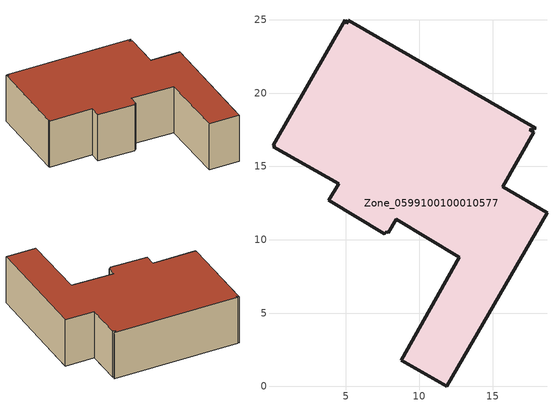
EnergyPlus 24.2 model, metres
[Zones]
Zone_0599100100010577
 floor ground (C_G): 17.54,17.49 17.82,17.32 15.68,13.6 18.71,11.85 11.88,0 8.77,1.79 12.74,8.8 8.44,11.41 7.88,10.48 7.77,10.54 7.61,10.41 3.83,12.7 4.5,13.8 0.07,16.35 0.13,16.47 0.03,16.44 4.96,25.01 5.04,24.73 5.17,24.95 17.95,17.6 z3.57
 wall outside (C_F): 8.44,11.41 12.74,8.8 8.77,1.79 11.88,0 18.71,11.85 15.68,13.6 17.82,17.32 17.54,17.49 17.95,17.6 5.17,24.95 5.04,24.73 4.96,25.01 0.03,16.44 0.13,16.47 0.07,16.35 4.5,13.8 3.83,12.7 7.61,10.41 7.77,10.54 7.88,10.48 8.44,11.41 z3.57:9.45
 roof outside (C_R): 7.88,10.48 8.44,11.41 12.74,8.8 8.77,1.79 11.88,0 18.71,11.85 15.68,13.6 17.82,17.32 17.54,17.49 17.95,17.6 5.17,24.95 5.04,24.73 4.96,25.01 0.03,16.44 0.13,16.47 0.07,16.35 4.5,13.8 3.83,12.7 7.61,10.41 7.77,10.54 z9.45
[BUILDING]
Pand.0599100100010577: North Axis=0; Terrain=City; Loads Convergence Tolerance Value=0.04; Temperature Convergence Tolerance Value=0.4; Solar Distribution=FullExterior; Maximum Number of Warmup Days=25; Minimum Number of Warmup Days=1
[Site:Location]
Rotterdam.The.Hague.AP_ZH_NLD Design_Conditions: Latitude=51.96; Longitude=4.45; Time Zone=1; Elevation=-4.5
[SITE:GROUNDTEMPERATURE:BUILDINGSURFACE]
18, 18, 18, 18, 18, 18, 18, 18, 18, 18, 18, 18
[MATERIAL] Thermal Absorptance=0.9; Solar Absorptance=0.7; Visible Absorptance=0.7
Name | Roughness | Thickness | Conductivity | Density | Specific Heat
G.D.2015-2018 | MediumSmooth | 0.15 | 0.0428571 | 540 | 1210
F.D.2015-2018 | Rough | 0.3 | 0.0666667 | 1920 | 840
R.D.2015-2018 | MediumRough | 0.2 | 0.0333333 | 1500 | 1000
[CONSTRUCTION]
C_G: G.D.2015-2018
C_F: F.D.2015-2018
C_R: R.D.2015-2018
[ZONE]
Zone_0599100100010577: Type=1; Multiplier=1; Ceiling Height=Autocalculate; Volume=Autocalculate; Floor Area=autocalculate; Part of Total Floor Area=Yes
[ZONEINFILTRATION:DESIGNFLOWRATE]
Infil_Zone_0599100100010577: Zone or ZoneList or Space or SpaceList=Zone_0599100100010577; Schedule=AlwaysOn; Design Flow Rate Calculation Method=Flow/Area; Flow Rate per Floor Area=0.0021; Constant Term Coefficient=1; Temperature Term Coefficient=0; Velocity Term Coefficient=0; Velocity Squared Term Coefficient=0
[HVACTEMPLATE:ZONE:IDEALLOADSAIRSYSTEM]
Zone_0599100100010577: Maximum Heating Supply Air Temperature=50; Minimum Cooling Supply Air Temperature=13; Maximum Heating Supply Air Humidity Ratio=0.0156; Minimum Cooling Supply Air Humidity Ratio=0.0077; Heating Limit=NoLimit; Cooling Limit=NoLimit; Dehumidification Control Type=ConstantSensibleHeatRatio; Cooling Sensible Heat Ratio=0.7; Dehumidification Setpoint=60; Humidification Control Type=None; Humidification Setpoint=30; Outdoor Air Method=None; Outdoor Air Flow Rate per Person=0.00944; Outdoor Air Flow Rate per Zone Floor Area=0; Outdoor Air Flow Rate per Zone=0; Demand Controlled Ventilation Type=None; Outdoor Air Economizer Type=NoEconomizer; Heat Recovery Type=None; Sensible Heat Recovery Effectiveness=0.7; Latent Heat Recovery Effectiveness=0.65
[ZONECONTROL:THERMOSTAT]
ThermostatControl_Zone_0599100100010577: Zone or ZoneList=Zone_0599100100010577; Control Type Schedule=DualSetpointControlType; Control 1=Thermostat_Zone_0599100100010577; Temperature Difference Between Cutout And Setpoint=0
[THERMOSTATSETPOINT:DUALSETPOINT]
Thermostat_Zone_0599100100010577: Heating Setpoint Temperature Schedule=HeatingSetpoint_Zone_0599100100010577; Cooling Setpoint Temperature Schedule=CoolingSetpoint_Zone_0599100100010577
[SCHEDULE:COMPACT]
HeatingSetpoint_Zone_0599100100010577: Through: 12/31, For: AllDays, Until: 24:00, 21
CoolingSetpoint_Zone_0599100100010577: Through: 12/31, For: AllDays, Until: 24:00, 24
DualSetpointControlType: Through: 12/31, For: AllDays, Until: 24:00, 4
AlwaysOn: Through: 12/31, For: AllDays, Until: 24:00, 1
